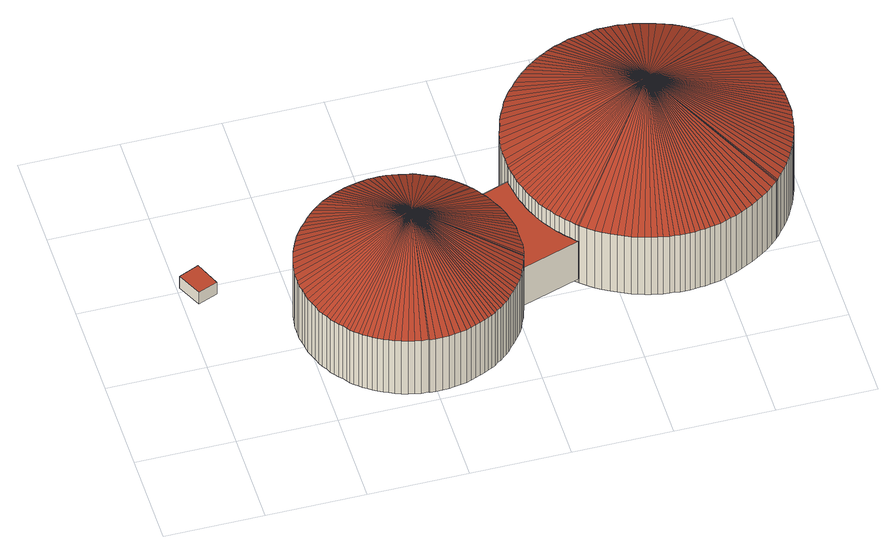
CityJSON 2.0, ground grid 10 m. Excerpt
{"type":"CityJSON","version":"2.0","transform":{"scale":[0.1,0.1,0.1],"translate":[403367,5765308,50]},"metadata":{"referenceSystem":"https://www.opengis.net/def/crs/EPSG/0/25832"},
"CityObjects":{
"building1":{"type":"Building","attributes":{"Gemeindeschluessel":"05515000","Geometrietyp2DReferenz":"3000","function":"31001_2500","roofType":"1000","measuredHeight":1.7},"geometry":[{"type":"Solid","lod":"2","boundaries":[[[[0,1,2,3]],[[4,5,1,0]],[[6,7,5,4]],[[3,2,7,6]],[[4,0,3,6]],[[1,5,7,2]]]],"semantics":{"surfaces":[{"type":"WallSurface"},{"type":"RoofSurface"},{"type":"GroundSurface"}],"values":[[0,0,0,0,1,2]]}}]},
"building2":{"type":"Building","attributes":{"Gemeindeschluessel":"05515000","Geometrietyp2DReferenz":"3000","function":"51002_1215","roofType":"3500","measuredHeight":13.93},"geometry":[{"type":"Solid","lod":"2","boundaries":[[[[8,9,10,11]],[[12,13,9,8]],[[14,15,13,12]],[[16,17,15,14]],[[18,19,17,16]],[[20,21,19,18]],[[22,23,21,20]],[[24,25,23,22]],[[26,27,25,24]],[[28,29,27,26]],[[30,31,29,28]],[[32,33,31,30]],[[34,35,33,32]],[[36,37,35,34]],[[38,39,37,36]],[[40,41,39,38]],[[42,43,41,40]],[[44,45,43,42]],[[46,47,45,44]],[[48,49,47,46]],[[50,51,49,48]],[[52,53,51,50]],[[54,55,53,52]],[[56,57,55,54]],[[58,59,57,56]],[[60,61,59,58]],[[62,63,61,60]],[[64,65,63,62]],[[66,67,65,64]],[[68,69,67,66]],[[70,71,69,68]],[[72,73,71,70]],[[74,75,73,72]],[[76,77,75,74]],[[78,79,77,76]],[[80,81,79,78]],[[82,83,81,80]],[[84,85,83,82]],[[86,87,85,84]],[[88,89,87,86]],[[90,91,89,88]],[[92,93,91,90]],[[94,95,93,92]],[[96,97,95,94]],[[98,99,97,96]],[[100,101,99,98]],[[102,103,101,100]],[[104,105,103,102]],[[106,107,105,104]],[[108,109,107,106]],[[110,111,109,108]],[[112,113,111,110]],[[114,115,113,112]],[[116,117,115,114]],[[118,119,117,116]],[[120,121,119,118]],[[122,123,121,120]],[[124,125,123,122]],[[126,127,125,124]],[[128,129,127,126]],[[130,131,129,128]],[[132,133,131,130]],[[134,135,133,132]],[[136,137,135,134]],[[138,139,137,136]],[[140,141,139,138]],[[142,143,141,140]],[[144,145,143,142]],[[146,147,145,144]],[[148,149,147,146]],[[150,151,149,148]],[[152,153,151,150]],[[154,155,153,152]],[[156,157,155,154]],[[158,159,157,156]],[[160,161,159,158]],[[162,163,161,160]],[[164,165,163,162]],[[166,167,165,164]],[[168,169,167,166]],[[170,171,169,168]],[[172,173,171,170]],[[174,175,173,172]],[[176,177,175,174]],[[178,179,177,176]],[[180,181,179,178]],[[182,183,181,180]],[[184,185,183,182]],[[186,187,185,184]],[[188,189,187,186]],[[190,191,189,188]],[[192,193,191,190]],[[194,195,193,192]],[[196,197,195,194]],[[198,199,197,196]],[[200,201,199,198]],[[202,203,201,200]],[[204,205,203,202]],[[206,207,205,204]],[[208,209,207,206]],[[210,211,209,208]],[[212,213,211,210]],[[214,215,213,212]],[[216,217,215,214]],[[218,219,217,216]],[[220,221,219,218]],[[222,223,221,220]],[[224,225,223,222]],[[226,227,225,224]],[[228,229,227,226]],[[230,231,229,228]],[[232,233,231,230]],[[234,235,233,232]],[[236,237,235,234]],[[238,239,237,236]],[[240,241,239,238]],[[242,243,241,240]],[[244,245,243,242]],[[246,247,245,244]],[[248,249,247,246]],[[250,251,249,248]],[[252,253,251,250]],[[254,255,253,252]],[[11,10,255,254]],[[254,256,11]],[[11,256,8]],[[8,256,12]],[[12,256,14]],[[14,256,16]],[[16,256,18]],[[18,256,20]],[[20,256,22]],[[22,256,24]],[[24,256,26]],[[26,256,28]],[[28,256,30]],[[30,256,32]],[[32,256,34]],[[34,256,36]],[[36,256,38]],[[38,256,40]],[[40,256,42]],[[42,256,44]],[[44,256,46]],[[46,256,48]],[[48,256,50]],[[50,256,52]],[[52,256,54]],[[54,256,56]],[[56,256,58]],[[58,256,60]],[[60,256,62]],[[62,256,64]],[[64,256,66]],[[66,256,68]],[[68,256,70]],[[70,256,72]],[[72,256,74]],[[74,256,76]],[[76,256,78]],[[78,256,80]],[[80,256,82]],[[82,256,84]],[[84,256,86]],[[86,256,88]],[[88,256,90]],[[90,256,92]],[[92,256,94]],[[94,256,96]],[[96,256,98]],[[98,256,100]],[[100,256,102]],[[102,256,104]],[[104,256,106]],[[106,256,108]],[[108,256,110]],[[110,256,112]],[[112,256,114]],[[114,256,116]],[[116,256,118]],[[118,256,120]],[[120,256,122]],[[122,256,124]],[[124,256,126]],[[126,256,128]],[[128,256,130]],[[130,256,132]],[[132,256,134]],[[134,256,136]],[[136,256,138]],[[138,256,140]],[[140,256,142]],[[142,256,144]],[[144,256,146]],[[146,256,148]],[[148,256,150]],[[150,256,152]],[[152,256,154]],[[154,256,156]],[[156,256,158]],[[158,256,160]],[[160,256,162]],[[162,256,164]],[[164,256,166]],[[166,256,168]],[[168,256,170]],[[170,256,172]],[[172,256,174]],[[174,256,176]],[[176,256,178]],[[178,256,180]],[[180,256,182]],[[182,256,184]],[[184,256,186]],[[186,256,188]],[[188,256,190]],[[190,256,192]],[[192,256,194]],[[194,256,196]],[[196,256,198]],[[198,256,200]],[[200,256,202]],[[202,256,204]],[[204,256,206]],[[206,256,208]],[[208,256,210]],[[210,256,212]],[[212,256,214]],[[214,256,216]],[[216,256,218]],[[218,256,220]],[[220,256,222]],[[222,256,224]],[[224,256,226]],[[226,256,228]],[[228,256,230]],[[230,256,232]],[[232,256,234]],[[234,256,236]],[[236,256,238]],[[238,256,240]],[[240,256,242]],[[242,256,244]],[[244,256,246]],[[246,256,248]],[[248,256,250]],[[250,256,252]],[[252,256,254]],[[9,13,15,17,19,21,23,25,27,29,31,33,35,37,39,41,43,45,47,49,51,53,55,57,59,61,63,65,67,69,71,73,75,77,79,81,83,85,87,89,91,93,95,97,99,101,103,105,107,109,111,113,115,117,119,121,123,125,127,129,131,133,135,137,139,141,143,145,147,149,151,153,155,157,159,161,163,165,167,169,171,173,175,177,179,181,183,185,187,189,191,193,195,197,199,201,203,205,207,209,211,213,215,217,219,221,223,225,227,229,231,233,235,237,239,241,243,245,247,249,251,253,255,10]]]],"semantics":{"surfaces":[{"type":"WallSurface"},{"type":"RoofSurface"},{"type":"GroundSurface"}],"values":[[0,0,0,0,0,0,0,0,0,0,0,0,0,0,0,0,0,0,0,0,0,0,0,0,0,0,0,0,0,0,0,0,0,0,0,0,0,0,0,0,0,0,0,0,0,0,0,0,0,0,0,0,0,0,0,0,0,0,0,0,0,0,0,0,0,0,0,0,0,0,0,0,0,0,0,0,0,0,0,0,0,0,0,0,0,0,0,0,0,0,0,0,0,0,0,0,0,0,0,0,0,0,0,0,0,0,0,0,0,0,0,0,0,0,0,0,0,0,0,0,0,0,0,0,1,1,1,1,1,1,1,1,1,1,1,1,1,1,1,1,1,1,1,1,1,1,1,1,1,1,1,1,1,1,1,1,1,1,1,1,1,1,1,1,1,1,1,1,1,1,1,1,1,1,1,1,1,1,1,1,1,1,1,1,1,1,1,1,1,1,1,1,1,1,1,1,1,1,1,1,1,1,1,1,1,1,1,1,1,1,1,1,1,1,1,1,1,1,1,1,1,1,1,1,1,1,1,1,1,1,1,1,1,1,1,1,1,1,1,1,1,1,1,1,1,1,1,1,2]]}}]},
"building3":{"type":"Building","attributes":{"Gemeindeschluessel":"05515000","Geometrietyp2DReferenz":"3000","function":"51002_1215","roofType":"1000","measuredHeight":5.09},"geometry":[{"type":"Solid","lod":"2","boundaries":[[[[257,258,259,260]],[[261,262,258,257]],[[263,264,262,261]],[[265,266,264,263]],[[267,268,266,265]],[[269,270,268,267]],[[271,272,270,269]],[[273,274,272,271]],[[275,276,274,273]],[[277,278,276,275]],[[279,280,278,277]],[[281,282,280,279]],[[283,284,282,281]],[[285,286,284,283]],[[287,288,286,285]],[[289,290,288,287]],[[291,292,290,289]],[[293,294,292,291]],[[295,296,294,293]],[[297,298,296,295]],[[299,300,298,297]],[[301,302,300,299]],[[303,304,302,301]],[[305,306,304,303]],[[307,308,306,305]],[[309,310,308,307]],[[311,312,310,309]],[[313,314,312,311]],[[315,316,314,313]],[[317,318,316,315]],[[319,320,318,317]],[[321,322,320,319]],[[323,324,322,321]],[[325,326,324,323]],[[327,328,326,325]],[[329,330,328,327]],[[331,332,330,329]],[[333,334,332,331]],[[335,336,334,333]],[[337,338,336,335]],[[339,340,338,337]],[[341,342,340,339]],[[343,344,342,341]],[[260,259,344,343]],[[341,339,337,335,333,331,329,327,325,323,321,319,317,315,313,311,309,307,305,303,301,299,297,295,293,291,289,287,285,283,281,279,277,275,273,271,269,267,265,263,261,257,260,343]],[[258,262,264,266,268,270,272,274,276,278,280,282,284,286,288,290,292,294,296,298,300,302,304,306,308,310,312,314,316,318,320,322,324,326,328,330,332,334,336,338,340,342,344,259]]]],"semantics":{"surfaces":[{"type":"WallSurface"},{"type":"RoofSurface"},{"type":"GroundSurface"}],"values":[[0,0,0,0,0,0,0,0,0,0,0,0,0,0,0,0,0,0,0,0,0,0,0,0,0,0,0,0,0,0,0,0,0,0,0,0,0,0,0,0,0,0,0,0,1,2]]}}]},
"building4":{"type":"Building","attributes":{"Gemeindeschluessel":"05515000","Geometrietyp2DReferenz":"3000","function":"51002_1215","roofType":"3500","measuredHeight":15.76},"geometry":[{"type":"Solid","lod":"2","boundaries":[[[[345,346,347,348]],[[349,350,346,345]],[[351,352,350,349]],[[353,354,352,351]],[[355,356,354,353]],[[357,358,356,355]],[[359,360,358,357]],[[361,362,360,359]],[[363,364,362,361]],[[365,366,364,363]],[[367,368,366,365]],[[369,370,368,367]],[[371,372,370,369]],[[373,374,372,371]],[[375,376,374,373]],[[377,378,376,375]],[[379,380,378,377]],[[381,382,380,379]],[[383,384,382,381]],[[385,386,384,383]],[[387,388,386,385]],[[389,390,388,387]],[[391,392,390,389]],[[393,394,392,391]],[[395,396,394,393]],[[397,398,396,395]],[[399,400,398,397]],[[401,402,400,399]],[[403,404,402,401]],[[405,406,404,403]],[[407,408,406,405]],[[409,410,408,407]],[[411,412,410,409]],[[413,414,412,411]],[[415,416,414,413]],[[417,418,416,415]],[[419,420,418,417]],[[421,422,420,419]],[[423,424,422,421]],[[425,426,424,423]],[[427,428,426,425]],[[429,430,428,427]],[[431,432,430,429]],[[433,434,432,431]],[[435,436,434,433]],[[437,438,436,435]],[[439,440,438,437]],[[441,442,440,439]],[[443,444,442,441]],[[445,446,444,443]],[[447,448,446,445]],[[449,450,448,447]],[[451,452,450,449]],[[453,454,452,451]],[[455,456,454,453]],[[457,458,456,455]],[[459,460,458,457]],[[461,462,460,459]],[[463,464,462,461]],[[465,466,464,463]],[[467,468,466,465]],[[469,470,468,467]],[[471,472,470,469]],[[473,474,472,471]],[[475,476,474,473]],[[477,478,476,475]],[[479,480,478,477]],[[481,482,480,479]],[[483,484,482,481]],[[485,486,484,483]],[[487,488,486,485]],[[489,490,488,487]],[[491,492,490,489]],[[493,494,492,491]],[[495,496,494,493]],[[497,498,496,495]],[[499,500,498,497]],[[501,502,500,499]],[[503,504,502,501]],[[505,506,504,503]],[[507,508,506,505]],[[509,510,508,507]],[[511,512,510,509]],[[513,514,512,511]],[[515,516,514,513]],[[517,518,516,515]],[[519,520,518,517]],[[521,522,520,519]],[[523,524,522,521]],[[525,526,524,523]],[[527,528,526,525]],[[529,530,528,527]],[[531,532,530,529]],[[533,534,532,531]],[[535,536,534,533]],[[537,538,536,535]],[[539,540,538,537]],[[541,542,540,539]],[[543,544,542,541]],[[545,546,544,543]],[[547,548,546,545]],[[549,550,548,547]],[[551,552,550,549]],[[553,554,552,551]],[[555,556,554,553]],[[557,558,556,555]],[[559,560,558,557]],[[561,562,560,559]],[[563,564,562,561]],[[565,566,564,563]],[[567,568,566,565]],[[569,570,568,567]],[[571,572,570,569]],[[573,574,572,571]],[[575,576,574,573]],[[577,578,576,575]],[[579,580,578,577]],[[581,582,580,579]],[[583,584,582,581]],[[585,586,584,583]],[[587,588,586,585]],[[589,590,588,587]],[[591,592,590,589]],[[593,594,592,591]],[[595,596,594,593]],[[597,598,596,595]],[[599,600,598,597]],[[601,602,600,599]],[[603,604,602,601]],[[605,606,604,603]],[[607,608,606,605]],[[609,610,608,607]],[[611,612,610,609]],[[613,614,612,611]],[[615,616,614,613]],[[617,618,616,615]],[[619,620,618,617]],[[621,622,620,619]],[[623,624,622,621]],[[348,347,624,623]],[[623,625,348]],[[348,625,345]],[[345,625,349]],[[349,625,351]],[[351,625,353]],[[353,625,355]],[[355,625,357]],[[357,625,359]],[[359,625,361]],[[361,625,363]],[[363,625,365]],[[365,625,367]],[[367,625,369]],[[369,625,371]],[[371,625,373]],[[373,625,375]],[[375,625,377]],[[377,625,379]],[[379,625,381]],[[381,625,383]],[[383,625,385]],[[385,625,387]],[[387,625,389]],[[389,625,391]],[[391,625,393]],[[393,625,395]],[[395,625,397]],[[397,625,399]],[[399,625,401]],[[401,625,403]],[[403,625,405]],[[405,625,407]],[[407,625,409]],[[409,625,411]],[[411,625,413]],[[413,625,415]],[[415,625,417]],[[417,625,419]],[[419,625,421]],[[421,625,423]],[[423,625,425]],[[425,625,427]],[[427,625,429]],[[429,625,431]],[[431,625,433]],[[433,625,435]],[[435,625,437]],[[437,625,439]],[[439,625,441]],[[441,625,443]],[[443,625,445]],[[445,625,447]],[[447,625,449]],[[449,625,451]],[[451,625,453]],[[453,625,455]],[[455,625,457]],[[457,625,459]],[[459,625,461]],[[461,625,463]],[[463,625,465]],[[465,625,467]],[[467,625,469]],[[469,625,471]],[[471,625,473]],[[473,625,475]],[[475,625,477]],[[477,625,479]],[[479,625,481]],[[481,625,483]],[[483,625,485]],[[485,625,487]],[[487,625,489]],[[489,625,491]],[[491,625,493]],[[493,625,495]],[[495,625,497]],[[497,625,499]],[[499,625,501]],[[501,625,503]],[[503,625,505]],[[505,625,507]],[[507,625,509]],[[509,625,511]],[[511,625,513]],[[513,625,515]],[[515,625,517]],[[517,625,519]],[[519,625,521]],[[521,625,523]],[[523,625,525]],[[525,625,527]],[[527,625,529]],[[529,625,531]],[[531,625,533]],[[533,625,535]],[[535,625,537]],[[537,625,539]],[[539,625,541]],[[541,625,543]],[[543,625,545]],[[545,625,547]],[[547,625,549]],[[549,625,551]],[[551,625,553]],[[553,625,555]],[[555,625,557]],[[557,625,559]],[[559,625,561]],[[561,625,563]],[[563,625,565]],[[565,625,567]],[[567,625,569]],[[569,625,571]],[[571,625,573]],[[573,625,575]],[[575,625,577]],[[577,625,579]],[[579,625,581]],[[581,625,583]],[[583,625,585]],[[585,625,587]],[[587,625,589]],[[589,625,591]],[[591,625,593]],[[593,625,595]],[[595,625,597]],[[597,625,599]],[[599,625,601]],[[601,625,603]],[[603,625,605]],[[605,625,607]],[[607,625,609]],[[609,625,611]],[[611,625,613]],[[613,625,615]],[[615,625,617]],[[617,625,619]],[[619,625,621]],[[621,625,623]],[[346,350,352,354,356,358,360,362,364,366,368,370,372,374,376,378,380,382,384,386,388,390,392,394,396,398,400,402,404,406,408,410,412,414,416,418,420,422,424,426,428,430,432,434,436,438,440,442,444,446,448,450,452,454,456,458,460,462,464,466,468,470,472,474,476,478,480,482,484,486,488,490,492,494,496,498,500,502,504,506,508,510,512,514,516,518,520,522,524,526,528,530,532,534,536,538,540,542,544,546,548,550,552,554,556,558,560,562,564,566,568,570,572,574,576,578,580,582,584,586,588,590,592,594,596,598,600,602,604,606,608,610,612,614,616,618,620,622,624,347]]]],"semantics":{"surfaces":[{"type":"WallSurface"},{"type":"RoofSurface"},{"type":"GroundSurface"}],"values":[[0,0,0,0,0,0,0,0,0,0,0,0,0,0,0,0,0,0,0,0,0,0,0,0,0,0,0,0,0,0,0,0,0,0,0,0,0,0,0,0,0,0,0,0,0,0,0,0,0,0,0,0,0,0,0,0,0,0,0,0,0,0,0,0,0,0,0,0,0,0,0,0,0,0,0,0,0,0,0,0,0,0,0,0,0,0,0,0,0,0,0,0,0,0,0,0,0,0,0,0,0,0,0,0,0,0,0,0,0,0,0,0,0,0,0,0,0,0,0,0,0,0,0,0,0,0,0,0,0,0,0,0,0,0,0,0,0,0,0,0,1,1,1,1,1,1,1,1,1,1,1,1,1,1,1,1,1,1,1,1,1,1,1,1,1,1,1,1,1,1,1,1,1,1,1,1,1,1,1,1,1,1,1,1,1,1,1,1,1,1,1,1,1,1,1,1,1,1,1,1,1,1,1,1,1,1,1,1,1,1,1,1,1,1,1,1,1,1,1,1,1,1,1,1,1,1,1,1,1,1,1,1,1,1,1,1,1,1,1,1,1,1,1,1,1,1,1,1,1,1,1,1,1,1,1,1,1,1,1,1,1,1,1,1,1,1,1,1,1,1,1,1,1,1,1,1,1,1,1,1,2]]}}]}
},
"vertices":[
[23,213,22],[23,213,6],[2,204,6],[2,204,22],[34,187,22],[34,187,6],[14,179,22],[14,179,6],
[94,132,78],[94,132,6],[93,125,6],[93,125,78],[95,140,78],[95,140,6],[97,147,78],[97,147,6],[99,154,78],[99,154,6],[102,161,78],[102,161,6],[105,167,78],[105,167,6],[108,173,78],[108,173,6],[112,179,78],[112,179,6],[116,184,78],[116,184,6],[120,188,78],[120,188,6],[124,193,78],[124,193,6],[128,197,78],[128,197,6],[132,201,78],[132,201,6],[136,204,78],[136,204,6],[140,207,78],[140,207,6],[144,210,78],[144,210,6],[148,212,78],[148,212,6],[152,214,78],[152,214,6],[156,216,78],[156,216,6],[160,218,78],[160,218,6],[164,219,78],[164,219,6],[168,221,78],[168,221,6],[173,222,78],[173,222,6],[177,223,78],[177,223,6],[182,224,78],[182,224,6],[187,225,78],[187,225,6],[193,226,78],[193,226,6],[198,226,78],[198,226,6],[204,226,78],[204,226,6],[210,226,78],[210,226,6],[216,225,78],[216,225,6],[222,224,78],[222,224,6],[229,222,78],[229,222,6],[235,221,78],[235,221,6],[242,218,78],[242,218,6],[248,215,78],[248,215,6],[255,212,78],[255,212,6],[261,208,78],[261,208,6],[267,204,78],[267,204,6],[273,199,78],[273,199,6],[279,193,78],[279,193,6],[283,189,78],[283,189,6],[284,188,78],[284,188,6],[288,183,78],[288,183,6],[291,178,78],[291,178,6],[294,174,78],[294,174,6],[297,169,78],[297,169,6],[299,164,78],[299,164,6],[301,160,78],[301,160,6],[303,156,78],[303,156,6],[305,151,78],[305,151,6],[306,147,78],[306,147,6],[307,143,78],[307,143,6],[308,139,78],[308,139,6],[309,134,78],[309,134,6],[310,130,78],[310,130,6],[310,125,78],[310,125,6],[310,120,78],[310,120,6],[310,115,78],[310,115,6],[310,110,78],[310,110,6],[310,104,78],[310,104,6],[309,99,78],[309,99,6],[308,93,78],[308,93,6],[307,91,78],[307,91,6],[307,90,78],[307,90,6],[305,84,78],[305,84,6],[303,78,78],[303,78,6],[300,72,78],[300,72,6],[298,66,78],[298,66,6],[295,61,78],[295,61,6],[291,56,78],[291,56,6],[288,52,78],[288,52,6],[285,48,78],[285,48,6],[281,44,78],[281,44,6],[278,40,78],[278,40,6],[275,37,78],[275,37,6],[271,34,78],[271,34,6],[268,31,78],[268,31,6],[264,29,78],[264,29,6],[261,26,78],[261,26,6],[257,24,78],[257,24,6],[253,22,78],[253,22,6],[249,20,78],[249,20,6],[244,18,78],[244,18,6],[239,16,78],[239,16,6],[234,14,78],[234,14,6],[229,12,78],[229,12,6],[223,11,78],[223,11,6],[217,10,78],[217,10,6],[211,9,78],[211,9,6],[205,9,78],[205,9,6],[198,9,78],[198,9,6],[192,9,78],[192,9,6],[191,10,78],[191,10,6],[184,10,78],[184,10,6],[178,12,78],[178,12,6],[172,13,78],[172,13,6],[166,15,78],[166,15,6],[160,17,78],[160,17,6],[155,20,78],[155,20,6],[150,22,78],[150,22,6],[145,25,78],[145,25,6],[141,27,78],[141,27,6],[137,30,78],[137,30,6],[133,33,78],[133,33,6],[130,36,78],[130,36,6],[126,39,78],[126,39,6],[123,42,78],[123,42,6],[121,45,78],[121,45,6],[118,49,78],[118,49,6],[115,52,78],[115,52,6],[112,56,78],[112,56,6],[109,60,78],[109,60,6],[107,65,78],[107,65,6],[104,69,78],[104,69,6],[102,74,78],[102,74,6],[100,80,78],[100,80,6],[98,85,78],[98,85,6],[96,91,78],[96,91,6],[95,98,78],[95,98,6],[94,104,78],[94,104,6],[93,111,78],[93,111,6],[93,117,78],[93,117,6],[204,114,146],
[324,194,60],[324,194,9],[323,200,9],[323,200,60],[325,188,60],[325,188,9],[326,182,60],[326,182,9],[327,177,60],[327,177,9],[329,171,60],[329,171,9],[330,166,60],[330,166,9],[332,161,60],[332,161,9],[334,157,60],[334,157,9],[336,152,60],[336,152,9],[338,148,60],[338,148,9],[340,144,60],[340,144,9],[343,139,60],[343,139,9],[346,135,60],[346,135,9],[349,130,60],[349,130,9],[352,126,60],[352,126,9],[356,121,60],[356,121,9],[360,117,60],[360,117,9],[364,112,60],[364,112,9],[366,110,60],[366,110,9],[307,91,60],[307,91,9],[308,93,60],[308,93,9],[309,99,60],[309,99,9],[310,104,60],[310,104,9],[310,110,60],[310,110,9],[310,115,60],[310,115,9],[310,120,60],[310,120,9],[310,125,60],[310,125,9],[310,130,60],[310,130,9],[309,134,60],[309,134,9],[308,139,60],[308,139,9],[307,143,60],[307,143,9],[306,147,60],[306,147,9],[305,151,60],[305,151,9],[303,156,60],[303,156,9],[301,160,60],[301,160,9],[299,164,60],[299,164,9],[297,169,60],[297,169,9],[294,174,60],[294,174,9],[291,178,60],[291,178,9],[288,183,60],[288,183,9],[284,188,60],[284,188,9],[283,189,60],[283,189,9],[323,203,60],[323,203,9],
[324,230,82],[324,230,4],[323,221,4],[323,221,82],[325,238,82],[325,238,4],[327,246,82],[327,246,4],[330,254,82],[330,254,4],[332,262,82],[332,262,4],[335,269,82],[335,269,4],[339,276,82],[339,276,4],[342,283,82],[342,283,4],[346,289,82],[346,289,4],[350,295,82],[350,295,4],[355,300,82],[355,300,4],[359,305,82],[359,305,4],[364,310,82],[364,310,4],[368,314,82],[368,314,4],[373,318,82],[373,318,4],[377,322,82],[377,322,4],[382,325,82],[382,325,4],[386,328,82],[386,328,4],[391,331,82],[391,331,4],[395,333,82],[395,333,4],[400,336,82],[400,336,4],[404,338,82],[404,338,4],[408,340,82],[408,340,4],[413,341,82],[413,341,4],[418,343,82],[418,343,4],[423,345,82],[423,345,4],[428,346,82],[428,346,4],[434,347,82],[434,347,4],[440,348,82],[440,348,4],[446,349,82],[446,349,4],[452,350,82],[452,350,4],[458,350,82],[458,350,4],[465,350,82],[465,350,4],[472,350,82],[472,350,4],[479,349,82],[479,349,4],[486,348,82],[486,348,4],[493,346,82],[493,346,4],[501,344,82],[501,344,4],[508,342,82],[508,342,4],[516,339,82],[516,339,4],[523,336,82],[523,336,4],[531,332,82],[531,332,4],[538,327,82],[538,327,4],[545,322,82],[545,322,4],[552,316,82],[552,316,4],[559,310,82],[559,310,4],[560,309,82],[560,309,4],[565,303,82],[565,303,4],[570,298,82],[570,298,4],[575,292,82],[575,292,4],[579,286,82],[579,286,4],[582,279,82],[582,279,4],[586,273,82],[586,273,4],[589,267,82],[589,267,4],[591,261,82],[591,261,4],[593,255,82],[593,255,4],[595,250,82],[595,250,4],[597,244,82],[597,244,4],[598,238,82],[598,238,4],[599,233,82],[599,233,4],[599,228,82],[599,228,4],[600,223,82],[600,223,4],[600,218,82],[600,218,4],[600,213,82],[600,213,4],[600,208,82],[600,208,4],[600,203,82],[600,203,4],[600,198,82],[600,198,4],[599,193,82],[599,193,4],[598,187,82],[598,187,4],[597,182,82],[597,182,4],[596,176,82],[596,176,4],[594,170,82],[594,170,4],[592,164,82],[592,164,4],[590,158,82],[590,158,4],[587,152,82],[587,152,4],[584,146,82],[584,146,4],[581,140,82],[581,140,4],[577,134,82],[577,134,4],[573,128,82],[573,128,4],[568,122,82],[568,122,4],[563,116,82],[563,116,4],[562,115,82],[562,115,4],[561,114,82],[561,114,4],[555,108,82],[555,108,4],[549,103,82],[549,103,4],[543,99,82],[543,99,4],[537,95,82],[537,95,4],[531,91,82],[531,91,4],[525,88,82],[525,88,4],[519,85,82],[519,85,4],[513,82,82],[513,82,4],[507,80,82],[507,80,4],[502,78,82],[502,78,4],[496,76,82],[496,76,4],[490,75,82],[490,75,4],[485,74,82],[485,74,4],[480,73,82],[480,73,4],[475,73,82],[475,73,4],[470,72,82],[470,72,4],[465,72,82],[465,72,4],[460,72,82],[460,72,4],[455,72,82],[455,72,4],[450,73,82],[450,73,4],[445,73,82],[445,73,4],[439,74,82],[439,74,4],[434,75,82],[434,75,4],[428,76,82],[428,76,4],[422,78,82],[422,78,4],[416,80,82],[416,80,4],[410,82,82],[410,82,4],[404,85,82],[404,85,4],[398,88,82],[398,88,4],[392,91,82],[392,91,4],[385,95,82],[385,95,4],[379,99,82],[379,99,4],[373,104,82],[373,104,4],[367,109,82],[367,109,4],[366,110,82],[366,110,4],[364,112,82],[364,112,4],[360,117,82],[360,117,4],[356,121,82],[356,121,4],[352,126,82],[352,126,4],[349,130,82],[349,130,4],[346,135,82],[346,135,4],[343,139,82],[343,139,4],[340,144,82],[340,144,4],[338,148,82],[338,148,4],[336,152,82],[336,152,4],[334,157,82],[334,157,4],[332,161,82],[332,161,4],[330,166,82],[330,166,4],[329,171,82],[329,171,4],[327,177,82],[327,177,4],[326,182,82],[326,182,4],[325,188,82],[325,188,4],[324,194,82],[324,194,4],[323,200,82],[323,200,4],[323,203,82],[323,203,4],[323,212,82],[323,212,4],[461,206,161]
]}
